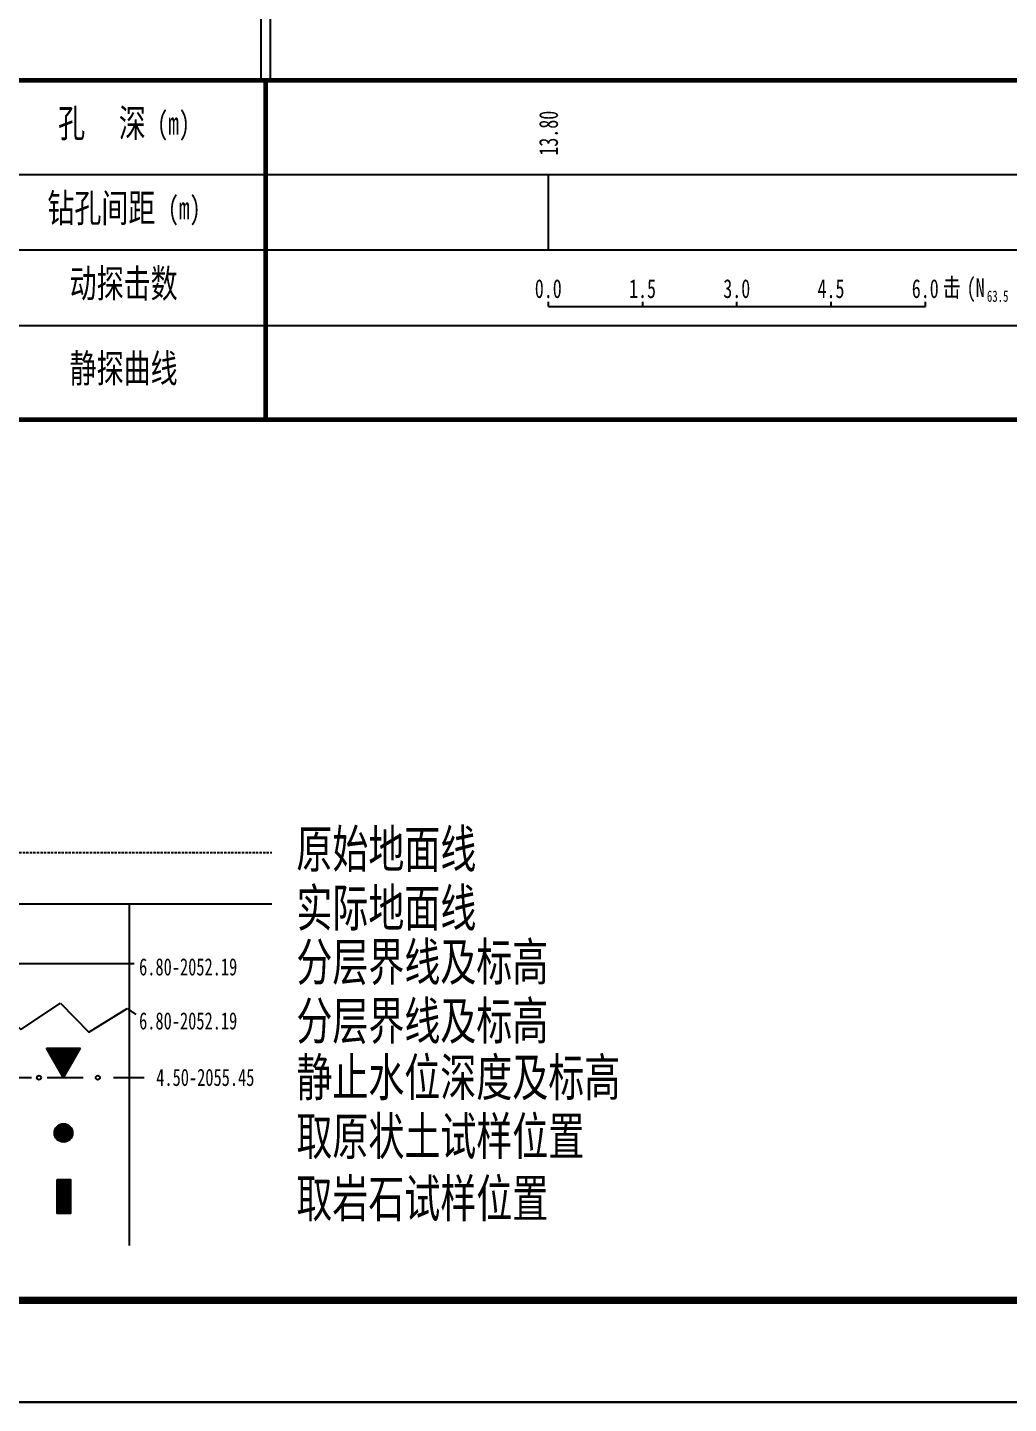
# Model space of a CAD drawing. Header units: millimetres. Extents: x 7577 to 20709, y -191 to 3630.
# Drawn here: x 9818.3 to 9922.4, y 470.1 to 616.1 of the extents above; entities that cross this region are included whole.
import ezdxf
from ezdxf.enums import TextEntityAlignment as Align

# ---------------------------------------------------------------- set-up
doc = ezdxf.new("R2010")
doc.units = ezdxf.units.MM
doc.linetypes.add('DASHED2', pattern=[0.375, 0.25, -0.125])
for name, color, linetype in [('GiCAD_DongTan', 7, 'Continuous'), ('GiCAD_PouMian', 7, 'Continuous'), ('GiCAD_TLTuKuang', 7, 'Continuous'), ('GiCAD_TuLi', 7, 'Continuous'), ('GiCAD_WXP', 1, 'Continuous')]:
    doc.layers.add(name, color=color, linetype=linetype)
doc.styles.add('LZ_FONTS_FS', font='simfang.ttf', dxfattribs={"width": 0.7})
doc.styles.add('标注栏-动探曲线', font='simfang.ttf', dxfattribs={"width": 0.7, "height": 2})
doc.styles.add('标注栏-孔深', font='simfang.ttf', dxfattribs={"width": 0.7, "height": 2})
doc.styles.add('标注栏-第一列', font='simfang.ttf', dxfattribs={"width": 0.7, "height": 3})
pattern_1 = [(45, (-592.32915, 78.45997), (-0.088388348, 0.088388348), [])]

# ---------------------------------------------------------------- blocks, each defined once
blk = doc.blocks.new('tl_spec')
at = {"layer": 'GiCAD_TLTuKuang'}
h = blk.add_hatch(dxfattribs=at)
h.set_pattern_fill('ANSI31', color=256, style=0)
h.set_pattern_definition(pattern_1)
h.paths.add_polyline_path([(6.58, -23.87), (8.4, -20.73), (4.77, -20.73)])
h = blk.add_hatch(dxfattribs=at)
h.set_pattern_fill('ANSI31', color=256, style=0)
h.set_pattern_definition(pattern_1)
edge = h.paths.add_edge_path()
edge.add_arc((6.58, -29.72), 0.97, 0, 360)
h = blk.add_hatch(dxfattribs=at)
h.set_pattern_fill('ANSI31', color=256, style=0)
h.set_pattern_definition(pattern_1)
h.paths.add_polyline_path([(5.91, -34.65), (7.34, -34.65), (7.34, -38.26), (5.91, -38.26)])
at = {"layer": 'GiCAD_TLTuKuang', "linetype": 'DASHED2'}
blk.add_line((0, 0), (28.68, 0), dxfattribs=at)
at = {"layer": 'GiCAD_TLTuKuang'}
for p, q in [((28.68, -5.47), (0, -5.47)), ((13.56, -5.47), (13.56, -41.67)), ((-0.2, -11.74), (14.08, -11.74)), ((2.04, -18.77), (6.26, -15.96)), ((6.26, -15.96), (9.26, -19.04)), ((-0.46, -16.39), (2.04, -18.77)), ((9.26, -19.04), (13.32, -16.51)), ((13.32, -16.51), (14.26, -17.17)), ((4.77, -20.73), (8.4, -20.73)), ((6.58, -23.87), (4.77, -20.73)), ((6.58, -23.87), (8.4, -20.73)), ((3.17, -23.87), (-0.65, -23.87)), ((8.67, -23.87), (4.86, -23.87)), ((15.13, -23.87), (11.9, -23.87))]:
    blk.add_line(p, q, dxfattribs=at)
blk.add_lwpolyline([(5.91, -34.65), (7.34, -34.65), (7.34, -38.26), (5.91, -38.26)], close=True, dxfattribs=at)
for centre, radius in [((3.98, -23.87), 0.22), ((10.22, -23.87), 0.22), ((6.58, -29.72), 0.97)]:
    blk.add_circle(centre, radius, dxfattribs=at)
at = {"layer": 'GiCAD_TLTuKuang', "color": 7, "style": 'LZ_FONTS_FS', "width": 0.7}
for s, p in [('原始地面线', (31.29, -1.6)), ('实际地面线', (31.29, -7.85)), ('分层界线及标高', (31.29, -13.58)), ('分层界线及标高', (31.29, -19.83)), ('静止水位深度及标高', (31.29, -25.82)), ('取原状土试样位置', (31.29, -32.07)), ('取岩石试样位置', (31.29, -38.66))]:
    blk.add_text(s, height=4, dxfattribs=at).set_placement(p)
at = {"layer": 'GiCAD_TLTuKuang', "linetype": 'DASHED2', "style": 'LZ_FONTS_FS', "width": 0.7}
for s, p in [('6.80-2052.19', (14.6, -13.02)), ('6.80-2052.19', (14.6, -18.75)), ('4.50-2055.45', (16.42, -24.74))]:
    blk.add_text(s, height=1.8229, dxfattribs=at).set_placement(p)

msp = doc.modelspace()

# ---------------------------------------------------------------- linework, layer by layer
at = {"layer": 'GiCAD_DongTan', "color": 4}
for p, q in [((9873.62, 586.48), (9873.62, 586.98)), ((9883.62, 586.48), (9883.62, 586.98)), ((9893.62, 586.48), (9893.62, 586.98)), ((9903.62, 586.48), (9903.62, 586.98)), ((9913.62, 586.48), (9913.62, 586.98)), ((9873.62, 586.48), (9913.62, 586.48))]:
    msp.add_line(p, q, dxfattribs=at)
at = {"layer": 'GiCAD_PouMian', "color": 1}
for p, q in [((9843.12, 610.48), (9843.12, 719.78)), ((9844.12, 610.48), (9844.12, 719.78))]:
    msp.add_line(p, q, dxfattribs=at)
at = {"layer": 'GiCAD_PouMian'}
for points, const_width in [([(9664.97, 470.28), (10118.57, 470.28), (10118.57, 791.04), (9664.97, 791.04), (9664.97, 470.28)], 0.27), ([(9691.97, 481.08), (10107.77, 481.08), (10107.77, 780.24), (9691.97, 780.24), (9691.97, 481.08), (10107.77, 481.08)], 0.756)]:
    msp.add_lwpolyline(points, dxfattribs=dict(at, const_width=const_width))
at = {"layer": 'GiCAD_WXP', "color": 1, "const_width": 0.5}
for points in [[(9813.62, 610.48), (9986.53, 610.48)], [(9843.62, 610.48), (9843.62, 574.48)], [(9813.62, 574.48), (9986.53, 574.48)]]:
    msp.add_lwpolyline(points, dxfattribs=at)
at = {"layer": 'GiCAD_WXP', "color": 1}
for points in [[(9813.62, 600.48), (9986.53, 600.48)], [(9873.62, 592.48), (9873.62, 600.48)], [(9813.62, 592.48), (9986.53, 592.48)], [(9813.62, 584.48), (9986.53, 584.48)]]:
    msp.add_lwpolyline(points, dxfattribs=at)

# ---------------------------------------------------------------- block references
at = {"layer": 'GiCAD_TuLi'}
msp.add_blockref('tl_spec', (9815.58, 528.56), dxfattribs=at)

# ---------------------------------------------------------------- texts
at = {"layer": 'GiCAD_DongTan', "color": 4, "style": '标注栏-动探曲线', "width": 0.7}
for s, height, p in [('击', 2, (9915.46, 587.48)), ('(N', 2, (9918, 587.48)), ('0.0', 2, (9872.17, 587.38)), ('1.5', 2, (9882.17, 587.38)), ('3.0', 2, (9892.17, 587.38)), ('4.5', 2, (9902.17, 587.38)), ('6.0', 2, (9912.17, 587.38)), ('63.5', 1.2, (9920.14, 586.98))]:
    msp.add_text(s, height=height, dxfattribs=at).set_placement(p)
at = {"layer": 'GiCAD_WXP', "color": 4, "style": '标注栏-第一列', "width": 0.7}
for s, height, p in [('孔', 3, (9821.59, 603.53)), ('深', 3, (9828.03, 603.53)), (' (m)', 2.43, (9830.94, 603.98)), ('钻孔间距', 3, (9820.45, 594.53)), (' (m)', 2.43, (9832.08, 594.98)), ('动探击数', 3, (9822.81, 586.53)), ('静探曲线', 3, (9822.81, 577.53))]:
    msp.add_text(s, height=height, dxfattribs=at).set_placement(p, align=Align.BOTTOM_LEFT)
at = {"layer": 'GiCAD_WXP', "color": 4, "style": '标注栏-孔深', "width": 0.7}
msp.add_text('13.80', height=2, rotation=90, dxfattribs=at).set_placement((9874.62, 602.48))

doc.saveas('drawing.dxf')
